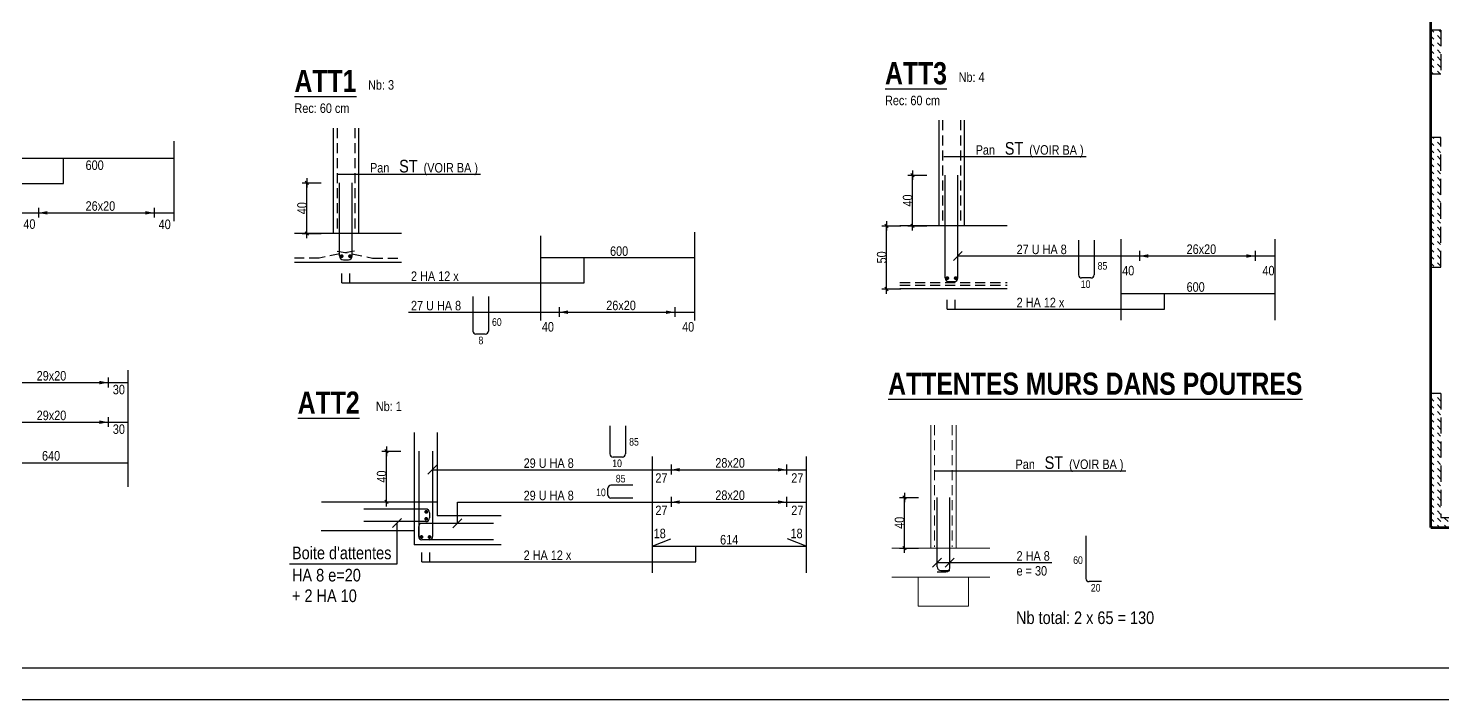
# Model space of a CAD drawing. Header units: millimetres. Extents: x 12821 to 19311, y -3644 to -644.
# Drawn here: x 15388 to 17625, y -3644 to -2581 of the extents above; entities that cross this region are included whole.
import ezdxf
from ezdxf.enums import TextEntityAlignment as Align

# ---------------------------------------------------------------- set-up
doc = ezdxf.new("R2010")
doc.units = ezdxf.units.MM
doc.linetypes.add('CACHE2', pattern=[4.7625, 3.175, -1.5875])
doc.linetypes.add('CACHEX2', pattern=[19.05, 12.7, -6.35])
for name, color, linetype in [('01-Cad  2', 1, 'Continuous'), ('01_cote_gen', 4, 'Continuous'), ('01_linteaux', 2, 'Continuous'), ('01_murs_sup', 2, 'CACHEX2'), ('01_texte', 230, 'Continuous'), ('AA_COTES', 2, 'Continuous')]:
    doc.layers.add(name, color=color, linetype=linetype)
doc.layers.add('01_murs_coup', color=5, linetype='Continuous', lineweight=60)
doc.layers.add('01_sem', color=42, linetype='Continuous', lineweight=15)
doc.styles.add('STYLE2', font='ARIALN.TTF')
doc.styles.add('Titre', font='ariblk.ttf')
doc.dimstyles.new('JB25', dxfattribs={"dimscale": 0.1, "dimtxt": 150, "dimasz": 15, "dimexe": 0.1, "dimexo": 0.1, "dimgap": 0.09, "dimtad": 1, "dimdec": 1, "dimlfac": 0.5, "dimdsep": 46, "dimtxsty": 'STYLE2', "dimblk1": 'BOND_G', "dimblk2": 'BOND_D', "dimsah": 1, "dimcen": 1.5, "dimdle": 0.01, "dimse1": 1, "dimse2": 1, "dimclrd": 4, "dimclre": 2, "dimclrt": 6, "dimazin": 2, "dimtfac": 2.333333, "dimtdec": 1, "dimtix": 1, "dimtmove": 2, "dimatfit": 3, "dimldrblk": 'BOND_G', "dimfxl": 1, "dimtolj": 1, "dimtzin": 0, "dimarcsym": 0})

# ---------------------------------------------------------------- blocks, each defined once
blk = doc.blocks.new('BOND_G')
at = {"layer": 'AA_COTES', "color": 0}
for p, q in [((0, -5), (0, 15)), ((5, 0), (-5, 0)), ((1.8, 1.8), (-1.8, -1.8))]:
    blk.add_line(p, q, dxfattribs=at)
blk = doc.blocks.new('BOND_D')
at = {"layer": 'AA_COTES', "color": 0}
for p, q in [((5, 0), (-5, 0)), ((-1.8, -1.8), (1.8, 1.8)), ((0, 5), (0, -15))]:
    blk.add_line(p, q, dxfattribs=at)
blk = doc.blocks.new('*D1594')
at = {"layer": '01_cote_gen', "color": 4, "lineweight": -2, "ltscale": 0.5, "transparency": 16777216}
blk.add_line((16774, -3402.4), (16774, -3325.4), dxfattribs=at)
at = {"layer": 'Defpoints', "color": 0, "ltscale": 0.5, "transparency": 16777216}
for p in [(16774, -3323.9), (16825.6, -3323.9), (16807.8, -3403.9)]:
    blk.add_point(p, dxfattribs=at)
at = {"layer": '01_cote_gen', "color": 4, "lineweight": -2, "ltscale": 0.5, "transparency": 16777216, "xscale": 1.5, "yscale": 1.5, "zscale": 1.5}
for name, p, rotation in [('BOND_D', (16774, -3323.9), 90), ('BOND_G', (16774, -3403.9), 270)]:
    blk.add_blockref(name, p, dxfattribs=dict(at, rotation=rotation))
at = {"layer": '01_cote_gen', "color": 6, "ltscale": 0.5, "transparency": 16777216, "insert": (16766.4, -3363.9), "char_height": 15, "attachment_point": 5, "rotation": 90, "style": 'STYLE2'}
blk.add_mtext('\\A1;40', dxfattribs=at)
blk = doc.blocks.new('*D1595')
at = {"layer": '01_cote_gen', "color": 4, "lineweight": -2, "ltscale": 0.5, "transparency": 16777216}
blk.add_line((15829, -2904.6), (15829, -2827.6), dxfattribs=at)
at = {"layer": 'Defpoints', "color": 0, "ltscale": 0.5, "transparency": 16777216}
for p in [(15829, -2826.1), (15880.7, -2826.1), (15862.8, -2906.1)]:
    blk.add_point(p, dxfattribs=at)
at = {"layer": '01_cote_gen', "color": 4, "lineweight": -2, "ltscale": 0.5, "transparency": 16777216, "xscale": 1.5, "yscale": 1.5, "zscale": 1.5}
for name, p, rotation in [('BOND_D', (15829, -2826.1), 90), ('BOND_G', (15829, -2906.1), 270)]:
    blk.add_blockref(name, p, dxfattribs=dict(at, rotation=rotation))
at = {"layer": '01_cote_gen', "color": 6, "ltscale": 0.5, "transparency": 16777216, "insert": (15821.4, -2866.1), "char_height": 15, "attachment_point": 5, "rotation": 90, "style": 'STYLE2'}
blk.add_mtext('\\A1;40', dxfattribs=at)
blk = doc.blocks.new('*D1596')
at = {"layer": '01_cote_gen', "color": 4, "lineweight": -2, "ltscale": 0.5, "transparency": 16777216}
blk.add_line((16786.9, -2892.4), (16786.9, -2815.4), dxfattribs=at)
at = {"layer": 'Defpoints', "color": 0, "ltscale": 0.5, "transparency": 16777216}
for p in [(16786.9, -2813.9), (16838.5, -2813.9), (16820.6, -2893.9)]:
    blk.add_point(p, dxfattribs=at)
at = {"layer": '01_cote_gen', "color": 4, "lineweight": -2, "ltscale": 0.5, "transparency": 16777216, "xscale": 1.5, "yscale": 1.5, "zscale": 1.5}
for name, p, rotation in [('BOND_D', (16786.9, -2813.9), 90), ('BOND_G', (16786.9, -2893.9), 270)]:
    blk.add_blockref(name, p, dxfattribs=dict(at, rotation=rotation))
at = {"layer": '01_cote_gen', "color": 6, "ltscale": 0.5, "transparency": 16777216, "insert": (16779.2, -2853.9), "char_height": 15, "attachment_point": 5, "rotation": 90, "style": 'STYLE2'}
blk.add_mtext('\\A1;40', dxfattribs=at)
blk = doc.blocks.new('*D1597')
at = {"layer": '01_cote_gen', "color": 4, "lineweight": -2, "ltscale": 0.5, "transparency": 16777216}
blk.add_line((16745.9, -2992.4), (16745.9, -2895.4), dxfattribs=at)
at = {"layer": 'Defpoints', "color": 0, "ltscale": 0.5, "transparency": 16777216}
for p in [(16745.9, -2893.9), (16936.5, -2893.9), (16936.5, -2993.9)]:
    blk.add_point(p, dxfattribs=at)
at = {"layer": '01_cote_gen', "color": 4, "lineweight": -2, "ltscale": 0.5, "transparency": 16777216, "xscale": 1.5, "yscale": 1.5, "zscale": 1.5}
for name, p, rotation in [('BOND_D', (16745.9, -2893.9), 90), ('BOND_G', (16745.9, -2993.9), 270)]:
    blk.add_blockref(name, p, dxfattribs=dict(at, rotation=rotation))
at = {"layer": '01_cote_gen', "color": 6, "ltscale": 0.5, "transparency": 16777216, "insert": (16738.2, -2943.9), "char_height": 15, "attachment_point": 5, "rotation": 90, "style": 'STYLE2'}
blk.add_mtext('\\A1;50', dxfattribs=at)
blk = doc.blocks.new('*D1598')
at = {"layer": '01_cote_gen', "color": 4, "lineweight": -2, "transparency": 16777216}
blk.add_line((15955, -3329.2), (15955, -3252.2), dxfattribs=at)
at = {"layer": 'Defpoints', "color": 0, "transparency": 16777216}
for p in [(15955, -3250.7), (16005.9, -3250.7), (15998.9, -3330.7)]:
    blk.add_point(p, dxfattribs=at)
at = {"layer": '01_cote_gen', "color": 4, "lineweight": -2, "transparency": 16777216, "xscale": 1.5, "yscale": 1.5, "zscale": 1.5}
for name, p, rotation in [('BOND_D', (15955, -3250.7), 90), ('BOND_G', (15955, -3330.7), 270)]:
    blk.add_blockref(name, p, dxfattribs=dict(at, rotation=rotation))
at = {"layer": '01_cote_gen', "color": 6, "lineweight": 0, "transparency": 16777216, "insert": (15947.3, -3290.7), "char_height": 15, "attachment_point": 5, "rotation": 90, "style": 'STYLE2'}
blk.add_mtext('\\A1;40', dxfattribs=at)

msp = doc.modelspace()

# ---------------------------------------------------------------- hatches: boundary and pattern name
at = {"layer": '01_murs_sup'}
h = msp.add_hatch(dxfattribs=at)
h.set_pattern_fill('DASH', color=256, scale=2.5, angle=135)
h.set_pattern_definition([(135, (3467.483, 11747.268), (-11.2253202, 9e-16), [7.9375, -7.9375])])
h.paths.add_polyline_path([(17622.11, -2584.34), (17606.11, -2584.34), (17606.11, -2654.14), (17622.11, -2654.14)])
h.paths.add_polyline_path([(17622.11, -2754.14), (17606.11, -2754.14), (17606.11, -2959.14), (17622.11, -2959.14)])
h.paths.add_polyline_path([(17622.11, -3159.14), (17606.11, -3159.14), (17606.11, -3371.35), (18247.11, -3371.35), (18247.11, -3355.35), (18240.43, -3355.35), (18240.43, -2780.35), (18222.43, -2780.35), (18222.43, -3355.35), (17622.11, -3355.35)])

# ---------------------------------------------------------------- linework, layer by layer
at = {"layer": '01-Cad  2'}
for p, q in [((19260.7, -3593.85), (13870.7, -3593.85)), ((19310.7, -3643.85), (13870.7, -3643.85))]:
    msp.add_line(p, q, dxfattribs=at)
at = {"layer": '01_linteaux', "linetype": 'Continuous'}
for p, q in [((16828.52, -2726.99), (16828.52, -2893.87)), ((16868.52, -2726.99), (16868.52, -2893.87)), ((15870.67, -2739.26), (15870.67, -2906.14)), ((15910.67, -2739.26), (15910.67, -2906.14)), ((15374.91, -2787.03), (15618.39, -2787.03)), ((15978.67, -2906.14), (15809.17, -2906.14)), ((16936.52, -2893.87), (16767.02, -2893.87)), ((17049.3, -2916.8), (17049.3, -2971.53)), ((17073.91, -2916.8), (17073.91, -2971.53)), ((15978.67, -2952.14), (15809.17, -2952.14)), ((16198.38, -2944.25), (16441.85, -2944.25)), ((16936.52, -2993.87), (16767.02, -2993.87)), ((17068.91, -2976.53), (17054.3, -2976.53)), ((16091.45, -3005.75), (16091.45, -3060.48)), ((16116.06, -3005.75), (16116.06, -3060.48)), ((17116.23, -3000.98), (17359.71, -3000.98)), ((16111.06, -3065.48), (16096.45, -3065.48)), ((15998.89, -3221.09), (15998.89, -3330.72)), ((16034.89, -3221.09), (16034.89, -3352.72)), ((16308.36, -3210.21), (16308.36, -3254.94)), ((16332.97, -3210.21), (16332.97, -3254.94)), ((16327.97, -3259.94), (16313.36, -3259.94)), ((15302.44, -3268.99), (15545.92, -3268.99)), ((16304.95, -3319.94), (16304.95, -3309.33)), ((16344.68, -3304.33), (16309.95, -3304.33)), ((15851.86, -3330.72), (16034.89, -3330.72)), ((15998.89, -3330.72), (15998.89, -3398.72)), ((16344.68, -3324.94), (16309.95, -3324.94)), ((16136.42, -3352.72), (16034.89, -3352.72)), ((15998.89, -3376.72), (15851.55, -3376.72)), ((16136.42, -3398.72), (15998.89, -3398.72)), ((16375.29, -3400.84), (16404.73, -3389.49)), ((16618.77, -3400.84), (16589.32, -3389.49)), ((17061.07, -3384.37), (17061.07, -3451.95)), ((16375.29, -3400.84), (16618.77, -3400.84)), ((17085.68, -3456.95), (17066.07, -3456.95))]:
    msp.add_line(p, q, dxfattribs=at)
at = {"layer": '01_linteaux', "linetype": 'CACHE2', "ltscale": 5}
for p, q in [((16834.52, -2726.99), (16834.52, -2891.73)), ((16862.52, -2726.99), (16862.52, -2891.73)), ((15876.67, -2739.26), (15876.67, -2904)), ((15904.67, -2739.26), (15904.67, -2904)), ((15848.34, -2945.02), (15809.17, -2945.02)), ((15904.37, -2933.82), (15848.34, -2945.02)), ((15876.96, -2933.82), (15933, -2945.02)), ((15933, -2945.02), (15978.44, -2945.02)), ((16767.02, -2983.87), (16936.52, -2983.87)), ((16767.02, -2987.87), (16936.52, -2987.87))]:
    msp.add_line(p, q, dxfattribs=at)
at = {"layer": '01_linteaux', "linetype": 'Continuous'}
for centre, start, end in [((17054.3, -2971.53), 180, 270), ((17068.91, -2971.53), 270, 0), ((16096.45, -3060.48), 180, 270), ((16111.06, -3060.48), 270, 0), ((16313.36, -3254.94), 180, 270), ((16327.97, -3254.94), 270, 0), ((16309.95, -3309.33), 90, 180), ((16309.95, -3319.94), 180, 270), ((17066.07, -3451.95), 180, 270)]:
    msp.add_arc(centre, 5, start, end, dxfattribs=at)
at = {"layer": '01_murs_coup'}
for q in [(17606.59, -2444.45), (18990.11, -3371.45), (18990.11, -3371.45)]:
    msp.add_line((17606.59, -3371.45), q, dxfattribs=at)
at = {"layer": '01_murs_sup', "ltscale": 2}
for p, q in [((17606.6, -2584.34), (17606.6, -2654.14)), ((17622.6, -2584.34), (17606.6, -2584.34)), ((17622.6, -2584.34), (17622.6, -2654.14)), ((17622.6, -2654.14), (17606.6, -2654.14)), ((17622.6, -2754.14), (17606.6, -2754.14)), ((17606.6, -2754.14), (17606.6, -2959.14)), ((17622.6, -2959.14), (17622.6, -2754.14)), ((17606.6, -2959.14), (17622.6, -2959.14)), ((17606.6, -3159.14), (17606.6, -3371.45)), ((17622.6, -3159.14), (17606.6, -3159.14)), ((17622.6, -3159.14), (17622.6, -3355.45)), ((17622.6, -3355.45), (18222.11, -3355.45)), ((17606.6, -3371.45), (18247.11, -3371.45))]:
    msp.add_line(p, q, dxfattribs=at)
at = {"layer": '01_sem', "color": 2, "lineweight": 0, "ltscale": 7}
for p, q in [((16815.65, -3209.22), (16815.65, -3403.89)), ((16855.65, -3209.22), (16855.65, -3403.89)), ((16908.91, -3403.89), (16754.14, -3403.89)), ((16875.65, -3449.89), (16754.14, -3449.89)), ((16795.65, -3495.45), (16795.65, -3449.89)), ((16908.91, -3449.89), (16875.65, -3449.89)), ((16875.65, -3495.45), (16875.65, -3449.89)), ((16795.65, -3496.04), (16795.65, -3495.45)), ((16835.65, -3496.04), (16795.65, -3496.04)), ((16795.65, -3496.04), (16875.65, -3496.04)), ((16875.65, -3496.04), (16875.65, -3495.45))]:
    msp.add_line(p, q, dxfattribs=at)
at = {"layer": '01_sem', "color": 2, "linetype": 'CACHE2', "lineweight": 0, "ltscale": 5}
for p, q in [((16821.65, -3209.22), (16821.65, -3401.76)), ((16849.65, -3209.22), (16849.65, -3401.76))]:
    msp.add_line(p, q, dxfattribs=at)
at = {"layer": '01_texte', "ltscale": 30}
for p, q in [((15618.39, -2760.19), (15618.39, -2886.55)), ((15443.92, -2826.85), (15443.92, -2787.03)), ((15618.39, -2787.03), (15618.39, -2886.55)), ((16838.52, -2976.33), (16838.52, -2813.87)), ((16858.52, -2976.33), (16858.52, -2813.87)), ((15118.66, -2826.85), (15443.92, -2826.85)), ((15880.67, -2941.67), (15880.67, -2826.14)), ((15900.67, -2941.67), (15900.67, -2826.14)), ((15166.25, -2873.45), (15618.39, -2873.45)), ((15404.63, -2865.39), (15404.63, -2881.03)), ((15587.3, -2865.39), (15587.3, -2881.03)), ((16441.85, -2903.83), (16441.85, -3043.77)), ((16198.38, -2909.6), (16198.38, -3043.77)), ((17116.23, -2915.04), (17116.23, -3043.24)), ((17359.71, -2915.04), (17359.71, -3043.24)), ((15886.67, -2947.67), (15894.67, -2947.67)), ((16198.38, -2944.25), (16198.38, -3043.77)), ((16267.38, -2984.07), (16267.38, -2944.25)), ((16441.85, -2944.25), (16441.85, -3043.77)), ((16851.45, -2948.79), (16865.59, -2934.65)), ((16858.52, -2941.72), (17359.71, -2941.72)), ((17145.94, -2933.66), (17145.94, -2949.3)), ((17328.62, -2933.66), (17328.62, -2949.3)), ((15884.06, -2984.07), (16267.38, -2984.07)), ((16844.52, -2982.33), (16852.52, -2982.33)), ((17116.23, -3000.98), (17116.23, -3043.24)), ((17185.24, -3025.8), (17185.24, -3000.98)), ((17359.71, -3000.98), (17359.71, -3043.24)), ((15989.72, -3030.67), (16441.85, -3030.67)), ((16228.09, -3022.61), (16228.09, -3038.25)), ((16410.76, -3022.61), (16410.76, -3038.25)), ((16841.91, -3025.8), (17185.24, -3025.8)), ((15545.92, -3122.24), (15545.92, -3307.17)), ((15075.91, -3142.06), (15545.92, -3142.06)), ((15514.83, -3134), (15514.83, -3149.64)), ((15545.92, -3147.65), (15545.92, -3307.17)), ((15514.83, -3196.63), (15514.83, -3212.27)), ((15075.91, -3204.69), (15545.92, -3204.69)), ((16005.89, -3250.72), (16005.89, -3385.78)), ((16027.89, -3250.72), (16027.89, -3385.78)), ((16375.29, -3259.12), (16375.29, -3443.1)), ((16618.77, -3259.12), (16618.77, -3443.1)), ((16020.42, -3286.97), (16034.56, -3272.83)), ((16027.49, -3279.9), (16618.77, -3279.9)), ((16405, -3271.84), (16405, -3287.48)), ((16587.67, -3271.84), (16587.67, -3287.48)), ((16067.39, -3331.08), (16618.77, -3331.08)), ((16067.39, -3364.78), (16067.39, -3331.08)), ((16405, -3323.02), (16405, -3338.66)), ((16587.67, -3323.02), (16587.67, -3338.66)), ((16825.65, -3433.46), (16825.65, -3323.89)), ((16845.65, -3435.46), (16845.65, -3323.89)), ((16016.89, -3342.06), (15918.89, -3342.06)), ((16022.89, -3348.06), (16022.89, -3356.06)), ((16016.89, -3362.06), (15918.89, -3362.06)), ((16005.89, -3385.78), (16005.89, -3369.78)), ((16123.89, -3364.78), (16010.89, -3364.78)), ((16059.92, -3371.85), (16074.06, -3357.71)), ((16123.89, -3390.78), (16010.89, -3390.78)), ((16022.89, -3390.78), (16010.89, -3390.78)), ((16375.29, -3400.84), (16375.29, -3443.1)), ((16444.3, -3425.65), (16444.3, -3400.84)), ((16618.77, -3400.84), (16618.77, -3443.1)), ((16818.57, -3433.85), (16832.72, -3419.71)), ((16838.57, -3433.85), (16852.72, -3419.71)), ((16010.88, -3425.65), (16444.3, -3425.65)), ((16825.65, -3426.78), (17007.32, -3426.78)), ((16825.65, -3441.46), (16839.65, -3441.46)), ((16831.65, -3439.46), (16845.65, -3439.46))]:
    msp.add_line(p, q, dxfattribs=at)
at = {"layer": '01_texte'}
for p, q in [((17061.3, -2784.8), (16836.2, -2784.8)), ((16103.45, -2812.98), (15878.35, -2812.98)), ((15884.06, -2984.07), (15884.06, -2969.48)), ((15896.69, -2984.07), (15896.69, -2969.48)), ((16841.91, -3025.8), (16841.91, -3011.21)), ((16854.54, -3025.8), (16854.54, -3011.21)), ((17124.32, -3282.13), (16821.65, -3282.13)), ((15964.62, -3371.14), (15978.77, -3356.99)), ((15971.7, -3429.04), (15971.7, -3364.06)), ((16010.88, -3425.65), (16010.88, -3411.07)), ((16023.51, -3425.65), (16023.51, -3411.07)), ((15801.27, -3429.04), (15971.7, -3429.04))]:
    msp.add_line(p, q, dxfattribs=at)
at = {"layer": '01_texte', "ltscale": 30, "const_width": 3, "flags": 128}
for points in [[(15885.6, -2941.97, 1), (15882.6, -2941.97, 1)], [(15895.73, -2941.97, -1), (15898.73, -2941.97, -1)], [(16843.45, -2976.63, 1), (16840.45, -2976.63, 1)], [(16853.58, -2976.63, -1), (16856.58, -2976.63, -1)], [(16016.25, -3346.59, -1), (16019.25, -3346.59, -1)], [(16016.25, -3357.67, -1), (16019.25, -3357.67, -1)], [(16008.77, -3386.41, -1), (16011.77, -3386.41, -1)], [(16021.47, -3386.41, -1), (16024.47, -3386.41, -1)]]:
    msp.add_lwpolyline(points, format="xyb", close=True, dxfattribs=at)
at = {"layer": '01_texte', "ltscale": 30}
for centre, radius, start, end in [((15886.67, -2941.67), 6, 180, 270), ((15894.67, -2941.67), 6, 270, 0), ((16844.52, -2976.33), 6, 180, 270), ((16852.52, -2976.33), 6, 270, 0), ((16016.89, -3348.06), 6, 0, 90), ((16010.89, -3369.78), 5, 90, 180), ((16016.89, -3356.06), 6, 270, 0), ((16010.89, -3385.78), 5, 180, 270), ((16010.89, -3385.78), 5, 180, 270), ((16022.89, -3385.78), 5, 270, 0), ((16831.65, -3433.46), 6, 180, 270), ((16839.65, -3435.46), 6, 270, 0)]:
    msp.add_arc(centre, radius, start, end, dxfattribs=at)
for points in [[(15404.63, -2873.45), (15418.45, -2870.7), (15418.45, -2873.45)], [(15404.63, -2873.45), (15418.45, -2876.21), (15418.45, -2873.45)], [(15587.3, -2873.45), (15573.48, -2870.7), (15573.48, -2873.45)], [(15587.3, -2873.45), (15573.48, -2876.21), (15573.48, -2873.45)], [(17145.94, -2941.72), (17159.76, -2938.97), (17159.76, -2941.72)], [(17145.94, -2941.72), (17159.76, -2944.48), (17159.76, -2941.72)], [(17328.62, -2941.72), (17314.79, -2938.97), (17314.79, -2941.72)], [(17328.62, -2941.72), (17314.79, -2944.48), (17314.79, -2941.72)], [(16228.09, -3030.67), (16241.91, -3027.92), (16241.91, -3030.67)], [(16228.09, -3030.67), (16241.91, -3033.42), (16241.91, -3030.67)], [(16410.76, -3030.67), (16396.94, -3027.92), (16396.94, -3030.67)], [(16410.76, -3030.67), (16396.94, -3033.42), (16396.94, -3030.67)], [(15514.83, -3142.06), (15501.01, -3139.31), (15501.01, -3142.06)], [(15514.83, -3142.06), (15501.01, -3144.82), (15501.01, -3142.06)], [(15514.83, -3204.69), (15501.01, -3201.94), (15501.01, -3204.69)], [(15514.83, -3204.69), (15501.01, -3207.45), (15501.01, -3204.69)], [(16405, -3279.9), (16418.82, -3277.15), (16418.82, -3279.9)], [(16405, -3279.9), (16418.82, -3282.66), (16418.82, -3279.9)], [(16587.67, -3279.9), (16573.85, -3277.15), (16573.85, -3279.9)], [(16587.67, -3279.9), (16573.85, -3282.66), (16573.85, -3279.9)], [(16405, -3331.08), (16418.82, -3328.33), (16418.82, -3331.08)], [(16405, -3331.08), (16418.82, -3333.84), (16418.82, -3331.08)], [(16587.67, -3331.08), (16573.85, -3328.33), (16573.85, -3331.08)], [(16587.67, -3331.08), (16573.85, -3333.84), (16573.85, -3331.08)]]:
    msp.add_solid(points, dxfattribs=at)

# ---------------------------------------------------------------- texts
at = {"layer": '01_texte', "style": 'Titre', "width": 0.7}
for s, p in [('%%UATT3', (16743.39, -2680.48)), ('%%UATT1', (15809.38, -2692.75)), ('%%UATTENTES MURS DANS POUTRES', (16748.35, -3171.75)), ('%%UATT2', (15814.54, -3201.72))]:
    msp.add_text(s, height=35, dxfattribs=at).set_placement(p, align=Align.BOTTOM_LEFT)
at = {"layer": '01_texte', "style": 'STYLE2'}
for s, height, p in [('Nb: 4', 15, (16859.78, -2666.24)), ('Nb: 3', 15, (15925.77, -2678.51)), ('Rec: 60 cm', 15, (15809.38, -2715.35)), ('Rec: 60 cm', 15, (16743.39, -2703.08)), (' Pan  ', 15, (16881.95, -2781.41)), ('ST ', 20, (16932.8, -2781.41)), ('(VOIR BA )', 15, (16971.52, -2781.41)), ('600', 15, (15479.01, -2805.57)), (' Pan  ', 15, (15924.1, -2809.59)), ('ST ', 20, (15974.94, -2809.59)), ('(VOIR BA )', 15, (16013.66, -2809.59)), ('26x20', 15, (15479.01, -2870.15)), ('40', 15, (15380.57, -2898.66)), ('40', 15, (15594.57, -2899.11)), ('600', 15, (16308.48, -2941.5)), ('27 U HA 8', 15, (16951.5, -2938.77)), ('26x20', 15, (17220.32, -2938.42)), ('85', 12, (17079.61, -2963.29)), ('2 HA 12 x', 15, (15993.65, -2981.11)), ('40', 15, (17118.45, -2972.37)), ('40', 15, (17340.3, -2972.37)), ('10', 12, (17052.95, -2992.33)), ('600', 15, (17220.32, -2998.28)), ('27 U HA 8', 15, (15993.65, -3027.71)), ('26x20', 15, (16302.47, -3027.37)), ('2 HA 12 x', 15, (16951.5, -3022.84)), ('60', 12, (16121.76, -3052.23)), ('40', 15, (16200.6, -3061.32)), ('40', 15, (16422.45, -3061.32)), ('8', 12, (16100.4, -3081.28)), ('29x20', 15, (15401.64, -3138.77)), ('30', 15, (15522.1, -3160.56)), ('Nb: 1', 15, (15938.08, -3187.13)), ('29x20', 15, (15401.64, -3201.4)), ('30', 15, (15522.1, -3223.19)), ('85', 12, (16338.67, -3241.73)), ('640', 15, (15410.06, -3265.39)), ('29 U HA 8', 15, (16171.8, -3276.95)), ('10', 12, (16312.01, -3275.74)), ('28x20', 15, (16474.94, -3276.61)), (' Pan  ', 15, (16944.97, -3278.74)), ('ST ', 20, (16995.82, -3278.74)), ('(VOIR BA )', 15, (17034.54, -3278.74)), ('85', 12, (16317.58, -3300)), ('27', 15, (16380.21, -3300.55)), ('27', 15, (16595.08, -3300.55)), ('10', 12, (16286.47, -3321.74)), ('29 U HA 8', 15, (16171.8, -3328.13)), ('28x20', 15, (16474.94, -3327.78)), ('27', 15, (16380.21, -3351.73)), ('27', 15, (16595.08, -3351.73)), ('18', 15, (16377.51, -3388.23)), ('18', 15, (16593.89, -3388.23)), ('614', 15, (16482.55, -3398.13)), ("Boite d'attentes", 20, (15805.43, -3421.56)), ('2 HA 12 x', 15, (16171.8, -3422.7)), ('2 HA 8', 15, (16951.41, -3423.83)), ('60', 12, (17040.95, -3429)), ('HA 8 e=20', 20, (15805.43, -3456.72)), ('e = 30', 15, (16951.41, -3447.37)), ('20', 12, (17068.85, -3472.75)), ('+ 2 HA 10', 20, (15805.43, -3489.33)), ('Nb total: 2 x 65 = 130', 20, (16950.63, -3524.05))]:
    msp.add_text(s, height=height, dxfattribs=at).set_placement(p)

# ---------------------------------------------------------------- dimensions: what is measured, and where the dimension line sits
at = {"layer": '01_cote_gen', "ltscale": 0.5}
for base, p1, p2, picture, middle in [((16786.9, -2813.87), (16820.63, -2893.87), (16838.52, -2813.87), '*D1596', (16779.23, -2853.87)), ((15829.04, -2826.14), (15862.78, -2906.14), (15880.67, -2826.14), '*D1595', (15821.38, -2866.14)), ((16745.89, -2893.87), (16936.52, -2993.87), (16936.52, -2893.87), '*D1597', (16738.22, -2943.87)), ((16774.02, -3323.89), (16807.75, -3403.89), (16825.65, -3323.89), '*D1594', (16766.35, -3363.89))]:
    dim = msp.add_linear_dim(base=base, p1=p1, p2=p2, angle=90, dimstyle='JB25', dxfattribs=at)
    dim.commit()
    dim.dimension.update_dxf_attribs({"geometry": picture, "text_midpoint": middle})
at = {"layer": '01_cote_gen', "lineweight": 0}
dim = msp.add_linear_dim(base=(15954.95, -3250.72), p1=(15998.89, -3330.72), p2=(16005.89, -3250.72), angle=90, dimstyle='JB25', dxfattribs=at)
dim.commit()
dim.dimension.update_dxf_attribs({"geometry": '*D1598', "text_midpoint": (15947.28, -3290.72)})

doc.saveas('drawing.dxf')
